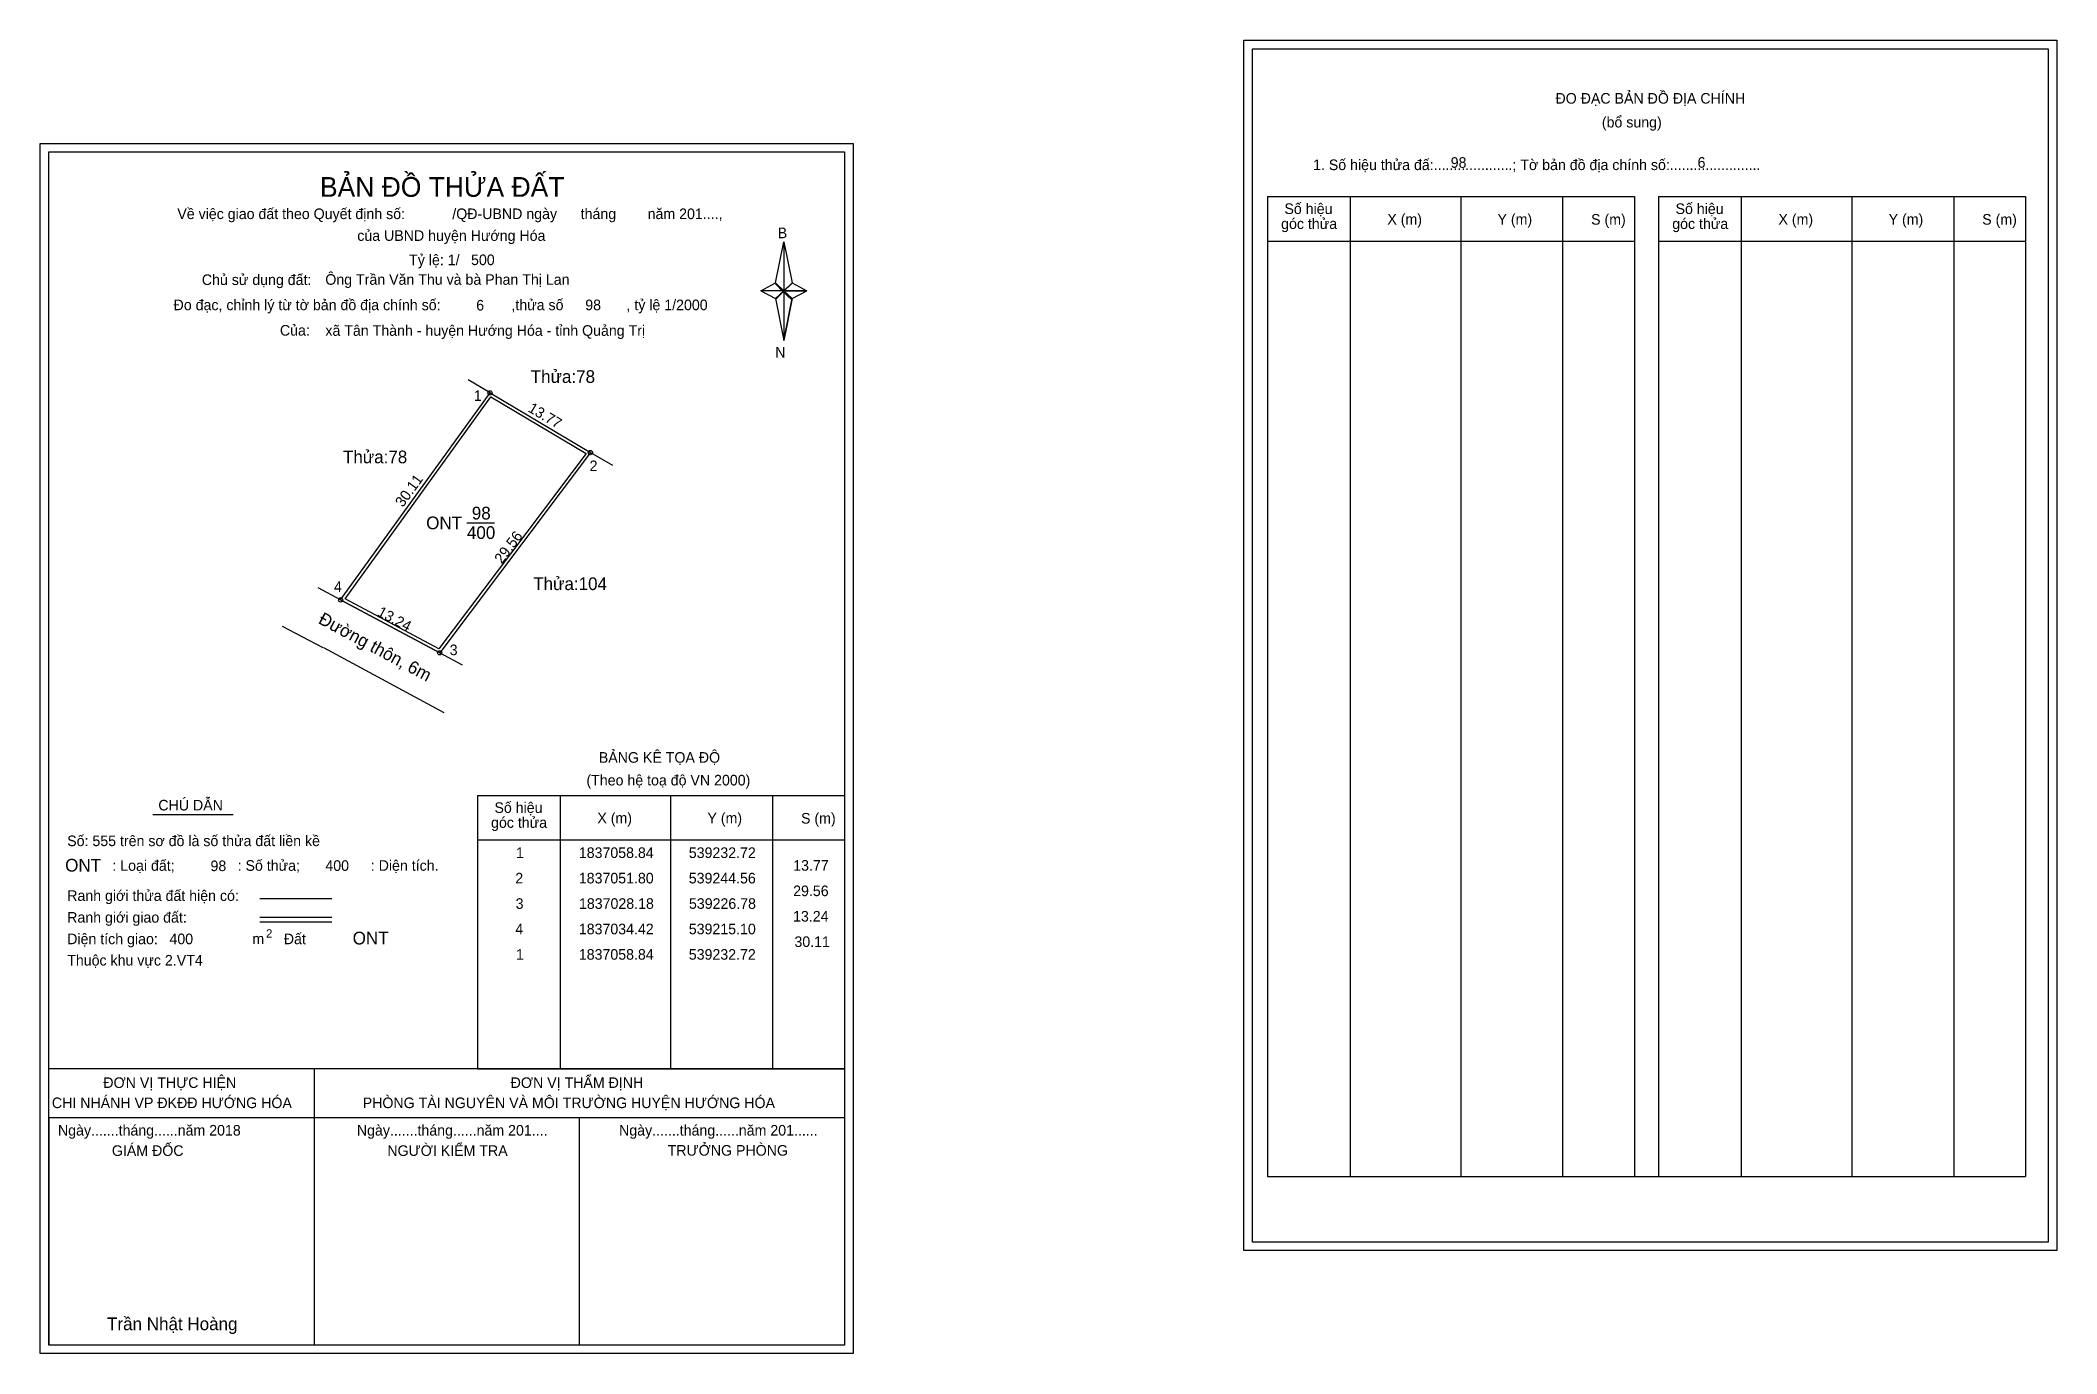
# Model space of a CAD drawing. Extents: x 539180 to 539417, y 1836945 to 1837100.
import ezdxf

# ---------------------------------------------------------------- set-up
doc = ezdxf.new("R2010")
doc.units = 0
for name, color, linetype in [('Level 1', 7, 'Continuous'), ('Level 10', 7, 'Continuous'), ('Level 11', 7, 'Continuous'), ('Level 13', 7, 'Continuous'), ('Level 27', 7, 'Continuous'), ('Level 3', 7, 'Continuous'), ('Level 35', 7, 'Continuous'), ('Level 36', 7, 'Continuous'), ('Level 49', 7, 'Continuous'), ('Level 5', 7, 'Continuous'), ('Level 53', 7, 'Continuous'), ('Level 55', 7, 'Continuous'), ('Level 6', 7, 'Continuous'), ('Level 63', 7, 'Continuous'), ('Level 9', 7, 'Continuous')]:
    doc.layers.add(name, color=color, linetype=linetype)

msp = doc.modelspace()

# ---------------------------------------------------------------- linework, layer by layer
at = {"layer": 'Level 1'}
for p, q in [((539322.64, 1837099.44), (539322.64, 1837099.44)), ((539180.68, 1837087.27), (539180.68, 1837087.27)), ((539324.41, 1837082.01), (539367.71, 1837082.01)), ((539334.2, 1836966.38), (539334.2, 1837082.01)), ((539347.24, 1836966.38), (539347.24, 1837082.01)), ((539359.22, 1837082.01), (539359.22, 1836966.38)), ((539367.71, 1837082.01), (539367.71, 1836966.38)), ((539370.53, 1837082.01), (539413.83, 1837082.01)), ((539380.33, 1836966.38), (539380.33, 1837082.01)), ((539393.37, 1836966.38), (539393.37, 1837082.01)), ((539405.35, 1837082.01), (539405.35, 1836966.38)), ((539413.83, 1837082.01), (539413.83, 1836966.38)), ((539266.39, 1837071.83), (539267.38, 1837076.65)), ((539267.38, 1837076.65), (539267.38, 1837070.89)), ((539267.38, 1837076.65), (539268.36, 1837071.83)), ((539324.41, 1837076.75), (539367.71, 1837076.75)), ((539370.53, 1837076.75), (539413.83, 1837076.75)), ((539264.67, 1837070.89), (539266.39, 1837071.83)), ((539266.39, 1837071.83), (539267.38, 1837070.89)), ((539267.3, 1837070.78), (539266.39, 1837071.72)), ((539268.29, 1837071.72), (539267.3, 1837070.78)), ((539267.3, 1837070.78), (539268.29, 1837071.72)), ((539268.36, 1837071.83), (539267.38, 1837070.89)), ((539267.38, 1837070.89), (539266.39, 1837069.97)), ((539267.3, 1837070.78), (539266.39, 1837069.86)), ((539266.39, 1837069.86), (539267.3, 1837070.78)), ((539266.39, 1837069.97), (539267.38, 1837065.04)), ((539268.29, 1837069.86), (539267.3, 1837070.78)), ((539267.38, 1837070.89), (539267.38, 1837065.04)), ((539267.38, 1837070.89), (539270.08, 1837070.89)), ((539267.38, 1837070.89), (539268.36, 1837069.97)), ((539268.36, 1837069.97), (539267.38, 1837065.04)), ((539268.36, 1837069.97), (539270.08, 1837070.89)), ((539231.23, 1837011.36), (539274.53, 1837011.36)), ((539241.02, 1836979.1), (539241.02, 1837011.36)), ((539254.06, 1836979.1), (539254.06, 1837011.36)), ((539266.05, 1837011.36), (539266.05, 1836979.1)), ((539231.23, 1837006.1), (539274.53, 1837006.1)), ((539205.57, 1836999.2), (539214.08, 1836999.2)), ((539205.57, 1836996.98), (539214.08, 1836996.98)), ((539205.57, 1836996.43), (539214.08, 1836996.43)), ((539234.1, 1836979.1), (539180.68, 1836979.1)), ((539274.53, 1836979.1), (539222.11, 1836979.1)), ((539231.23, 1836979.1), (539274.53, 1836979.1)), ((539274.53, 1836973.32), (539180.68, 1836973.32)), ((539180.68, 1836946.49), (539180.68, 1836973.32)), ((539324.41, 1836966.38), (539413.83, 1836966.38)), ((539416.49, 1836958.65), (539416.49, 1836958.65)), ((539274.53, 1836946.49), (539274.53, 1836946.49))]:
    msp.add_line(p, q, dxfattribs=at)
for points in [[(539266.39, 1837071.83), (539267.38, 1837076.65), (539267.38, 1837070.89)], [(539267.38, 1837070.89), (539268.36, 1837071.83), (539270.08, 1837070.89)], [(539264.67, 1837070.89), (539266.39, 1837069.97), (539267.38, 1837070.89)], [(539267.38, 1837070.89), (539267.38, 1837065.04), (539268.36, 1837069.97)]]:
    msp.add_lwpolyline(points, close=True, dxfattribs=at)
at = {"layer": 'Level 10'}
msp.add_line((539215.1, 1837034.42), (539226.78, 1837028.18), dxfattribs=at)
for points in [[(539244.56, 1837051.8), (539226.78, 1837028.18), (539215.1, 1837034.42), (539232.72, 1837058.84)], [(539244.05, 1837051.7), (539226.68, 1837028.63), (539215.62, 1837034.54), (539232.82, 1837058.38)]]:
    msp.add_lwpolyline(points, close=True, dxfattribs=at)
at = {"layer": 'Level 11'}
for centre in [(539232.72, 1837058.84), (539244.56, 1837051.8), (539244.56, 1837051.8), (539215.1, 1837034.42), (539226.78, 1837028.18)]:
    msp.add_circle(centre, 0.25, dxfattribs=at)
at = {"layer": 'Level 27'}
for p, q in [((539232.72, 1837058.84), (539230.15, 1837060.37)), ((539244.56, 1837051.8), (539247.16, 1837050.3)), ((539215.1, 1837034.42), (539212.45, 1837035.84)), ((539226.78, 1837028.18), (539229.42, 1837026.75))]:
    msp.add_line(p, q, dxfattribs=at)
at = {"layer": 'Level 3'}
for p, q in [((539324.41, 1837082.01), (539324.41, 1836966.38)), ((539370.53, 1837082.01), (539370.53, 1836966.38)), ((539231.23, 1837011.36), (539231.23, 1836979.1))]:
    msp.add_line(p, q, dxfattribs=at)
at = {"layer": 'Level 35'}
for p, q in [((539213.04, 1837028.78), (539208.25, 1837031.28)), ((539227.3, 1837021.08), (539213.1, 1837028.75))]:
    msp.add_line(p, q, dxfattribs=at)
at = {"layer": 'Level 5'}
for p, q in [((539192.94, 1837009.09), (539202.41, 1837009.09)), ((539211.96, 1836979.1), (539211.96, 1836946.49)), ((539180.68, 1836973.32), (539180.68, 1836946.49)), ((539180.68, 1836973.32), (539180.68, 1836946.49)), ((539243.25, 1836973.32), (539243.25, 1836946.49))]:
    msp.add_line(p, q, dxfattribs=at)
at = {"layer": 'Level 63'}
for points in [[(539321.64, 1837100.44), (539417.49, 1837100.44), (539417.49, 1836957.65), (539321.64, 1836957.65)], [(539322.64, 1837099.44), (539416.49, 1837099.44), (539416.49, 1836958.65), (539322.64, 1836958.65)], [(539179.68, 1837088.27), (539275.53, 1837088.27), (539275.53, 1836945.49), (539179.68, 1836945.49)], [(539180.68, 1837087.27), (539274.53, 1837087.27), (539274.53, 1836946.49), (539180.68, 1836946.49)]]:
    msp.add_lwpolyline(points, close=True, dxfattribs=at)
at = {"layer": 'Level 9'}
msp.add_line((539229.99, 1837043.51), (539233.24, 1837043.51), dxfattribs=at)

# ---------------------------------------------------------------- texts
at = {"layer": 'Level 1'}
for s, height, p in [('ĐO ĐẠC BẢN ĐỒ ĐỊA CHÍNH', 1.25, (539358.38, 1837092.97)), ('(bổ sung)', 1.25, (539363.85, 1837090.16)), ('1. Số hiệu thửa đấ:....................; Tờ bản đồ địa chính số:.......................', 1.25, (539329.79, 1837085.13)), ('BẢN ĐỒ THỬA ĐẤT', 2.3328, (539212.66, 1837081.98)), ('Về việc giao đất theo Quyết định số:            /QĐ-UBND ngày      tháng        năm 201....,      ', 1.25, (539195.84, 1837079.35)), ('Số hiệu', 1.25, (539326.41, 1837079.95)), ('Số hiệu', 1.25, (539372.54, 1837079.95)), ('B', 1.25, (539266.65, 1837077.09)), ('góc thửa', 1.25, (539326.02, 1837078.18)), ('X (m)', 1.25, (539338.55, 1837078.71)), ('Y (m)', 1.25, (539351.54, 1837078.71)), ('S (m)', 1.25, (539362.58, 1837078.69)), ('góc thửa', 1.25, (539372.15, 1837078.18)), ('X (m)', 1.25, (539384.68, 1837078.71)), ('Y (m)', 1.25, (539397.67, 1837078.71)), ('S (m)', 1.25, (539408.71, 1837078.69)), ('của UBND huyện Hướng Hóa', 1.25, (539217.06, 1837076.78)), ('Chủ sử dụng đất:', 1.25, (539198.73, 1837071.57)), ('Đo đạc, chỉnh lý từ tờ bản đồ địa chính số:                  ,thửa số                , tỷ lệ 1/2000           ', 1.25, (539195.4, 1837068.6)), ('Của:', 1.25, (539207.94, 1837065.6)), ('N', 1.25, (539266.35, 1837063.01)), ('BẢNG KÊ TỌA ĐỘ', 1.25, (539245.55, 1837015.21)), ('(Theo hệ toạ độ VN 2000)', 1.25, (539244.09, 1837012.53)), ('CHÚ DẪN', 1.25, (539193.6, 1837009.58)), ('Số hiệu', 1.25, (539233.24, 1837009.29)), ('X (m)', 1.25, (539245.38, 1837008.06)), ('Y (m)', 1.25, (539258.36, 1837008.06)), ('S (m)', 1.25, (539269.4, 1837008.03)), ('góc thửa', 1.25, (539232.84, 1837007.53)), ('Số: 555 trên sơ đồ là số thửa đất liền kề', 1.25, (539182.85, 1837005.37)), (': Loại đất;                : Số thửa;                  : Diện tích.', 1.25, (539188.18, 1837002.46)), ('Ranh giới thửa đất hiện có:', 1.25, (539182.85, 1836998.91)), ('Ranh giới giao đất:', 1.25, (539182.85, 1836996.34)), ('Diện tích giao:                                Đất ', 1.25, (539182.85, 1836993.8)), ('2', 1, (539206.3, 1836994.56)), ('m', 1.25, (539204.69, 1836993.81)), ('Thuộc khu vực 2.VT4', 1.25, (539182.85, 1836991.28)), ('ĐƠN VỊ THẨM ĐỊNH', 1.25, (539235.15, 1836976.84)), ('ĐƠN VỊ THỰC HIỆN', 1.25, (539187.11, 1836976.84)), ('CHI NHÁNH VP ĐKĐĐ HƯỚNG HÓA', 1.25, (539181.04, 1836974.46)), ('PHÒNG TÀI NGUYÊN VÀ MÔI TRƯỜNG HUYỆN HƯỚNG HÓA', 1.25, (539217.7, 1836974.46)), ('Ngày.......tháng......năm 2018', 1.25, (539181.76, 1836971.22)), ('Ngày.......tháng......năm 201....', 1.25, (539217.01, 1836971.22)), ('Ngày.......tháng......năm 201......', 1.25, (539247.94, 1836971.22)), ('GIÁM ĐỐC', 1.25, (539188.12, 1836968.82)), ('NGƯỜI KIỂM TRA', 1.25, (539220.61, 1836968.82)), ('TRƯỞNG PHÒNG', 1.25, (539253.67, 1836968.85)), ('Trần Nhật Hoàng', 1.5, (539187.55, 1836948.26))]:
    msp.add_text(s, height=height, dxfattribs=at).set_placement(p)
at = {"layer": 'Level 11'}
msp.add_text('Tỷ lệ: 1/', height=1.25, dxfattribs=at).set_placement((539223.18, 1837073.91))
at = {"layer": 'Level 13'}
for s, p in [('98', (539230.57, 1837043.91)), ('ONT', (539225.19, 1837042.76)), ('400', (539229.99, 1837041.61))]:
    msp.add_text(s, height=1.5, dxfattribs=at).set_placement(p)
at = {"layer": 'Level 36'}
for s, p in [('Thửa:78', (539237.52, 1837060.02)), ('Thửa:78', (539215.37, 1837050.54)), ('Thửa:104', (539237.81, 1837035.58))]:
    msp.add_text(s, height=1.5, dxfattribs=at).set_placement(p)
at = {"layer": 'Level 49'}
for s, rotation, p in [('13.77', 329.2522, (539237.1, 1837056.71)), ('30.11', 54.1777, (539222.44, 1837045.27)), ('29.56', 53.0293, (539234.12, 1837038.6)), ('13.24', 331.8753, (539219.32, 1837032.62))]:
    msp.add_text(s, height=1.25, rotation=rotation, dxfattribs=at).set_placement(p)
at = {"layer": 'Level 5'}
msp.add_text('Đường thôn, 6m', height=1.5, rotation=331.6127, dxfattribs=at).set_placement((539212.36, 1837031.72))
at = {"layer": 'Level 53'}
for s, p in [('1', (539235.78, 1837003.97)), ('1837058.84', (539243.19, 1837003.97)), ('539232.72', (539256.16, 1837003.97)), ('2', (539235.7, 1837000.97)), ('1837051.80', (539243.19, 1837000.97)), ('539244.56', (539256.16, 1837000.97)), ('13.77', (539268.48, 1837002.47)), ('29.56', (539268.47, 1836999.47)), ('3', (539235.74, 1836997.97)), ('1837028.18', (539243.21, 1836997.97)), ('539226.78', (539256.18, 1836997.97)), ('13.24', (539268.46, 1836996.47)), ('4', (539235.7, 1836994.97)), ('1837034.42', (539243.19, 1836994.97)), ('539215.10', (539256.16, 1836994.97)), ('1', (539235.78, 1836991.97)), ('1837058.84', (539243.19, 1836991.97)), ('539232.72', (539256.16, 1836991.97)), ('30.11', (539268.62, 1836993.47))]:
    msp.add_text(s, height=1.25, dxfattribs=at).set_placement(p)
at = {"layer": 'Level 55'}
for s, height, p in [('1', 0.2, (539232.67, 1837058.84)), ('78', 0.055, (539232.69, 1837058.79)), ('78', 0.055, (539232.69, 1837058.79)), ('78', 0.055, (539232.69, 1837058.79)), ('2', 0.2, (539244.49, 1837051.8)), ('104', 0.055, (539244.5, 1837051.75)), ('78', 0.055, (539244.52, 1837051.75)), ('4', 0.2, (539215.03, 1837034.42)), ('78', 0.055, (539215.06, 1837034.37)), ('78', 0.055, (539215.06, 1837034.37)), ('0', 0.055, (539215.08, 1837034.37)), ('0', 0.055, (539215.08, 1837034.37)), ('3', 0.2, (539226.72, 1837028.18)), ('104', 0.055, (539226.72, 1837028.12)), ('0', 0.055, (539226.76, 1837028.12)), ('0', 0.055, (539226.76, 1837028.12))]:
    msp.add_text(s, height=height, dxfattribs=at).set_placement(p)
at = {"layer": 'Level 6'}
for s, height, p in [('98', 1.25, (539346.02, 1837085.4)), ('6', 1.25, (539375.14, 1837085.41)), ('500', 1.25, (539230.48, 1837073.92)), ('Ông Trần Văn Thu và bà Phan Thị Lan', 1.25, (539213.29, 1837071.6)), ('6', 1.25, (539231.09, 1837068.56)), ('98', 1.25, (539243.95, 1837068.6)), ('xã Tân Thành - huyện Hướng Hóa - tỉnh Quảng Trị', 1.25, (539213.3, 1837065.58)), ('ONT', 1.5, (539182.61, 1837002.37)), ('98', 1.25, (539199.75, 1837002.42)), ('400', 1.25, (539213.3, 1837002.45)), ('ONT', 1.5, (539216.52, 1836993.77)), ('400', 1.25, (539194.91, 1836993.8))]:
    msp.add_text(s, height=height, dxfattribs=at).set_placement(p)
at = {"layer": 'Level 9'}
for s, p in [('1', (539230.81, 1837057.89)), ('2', (539244.46, 1837049.61)), ('4', (539214.31, 1837035.36)), ('3', (539227.96, 1837027.9))]:
    msp.add_text(s, height=1.25, dxfattribs=at).set_placement(p)

doc.saveas('drawing.dxf')
